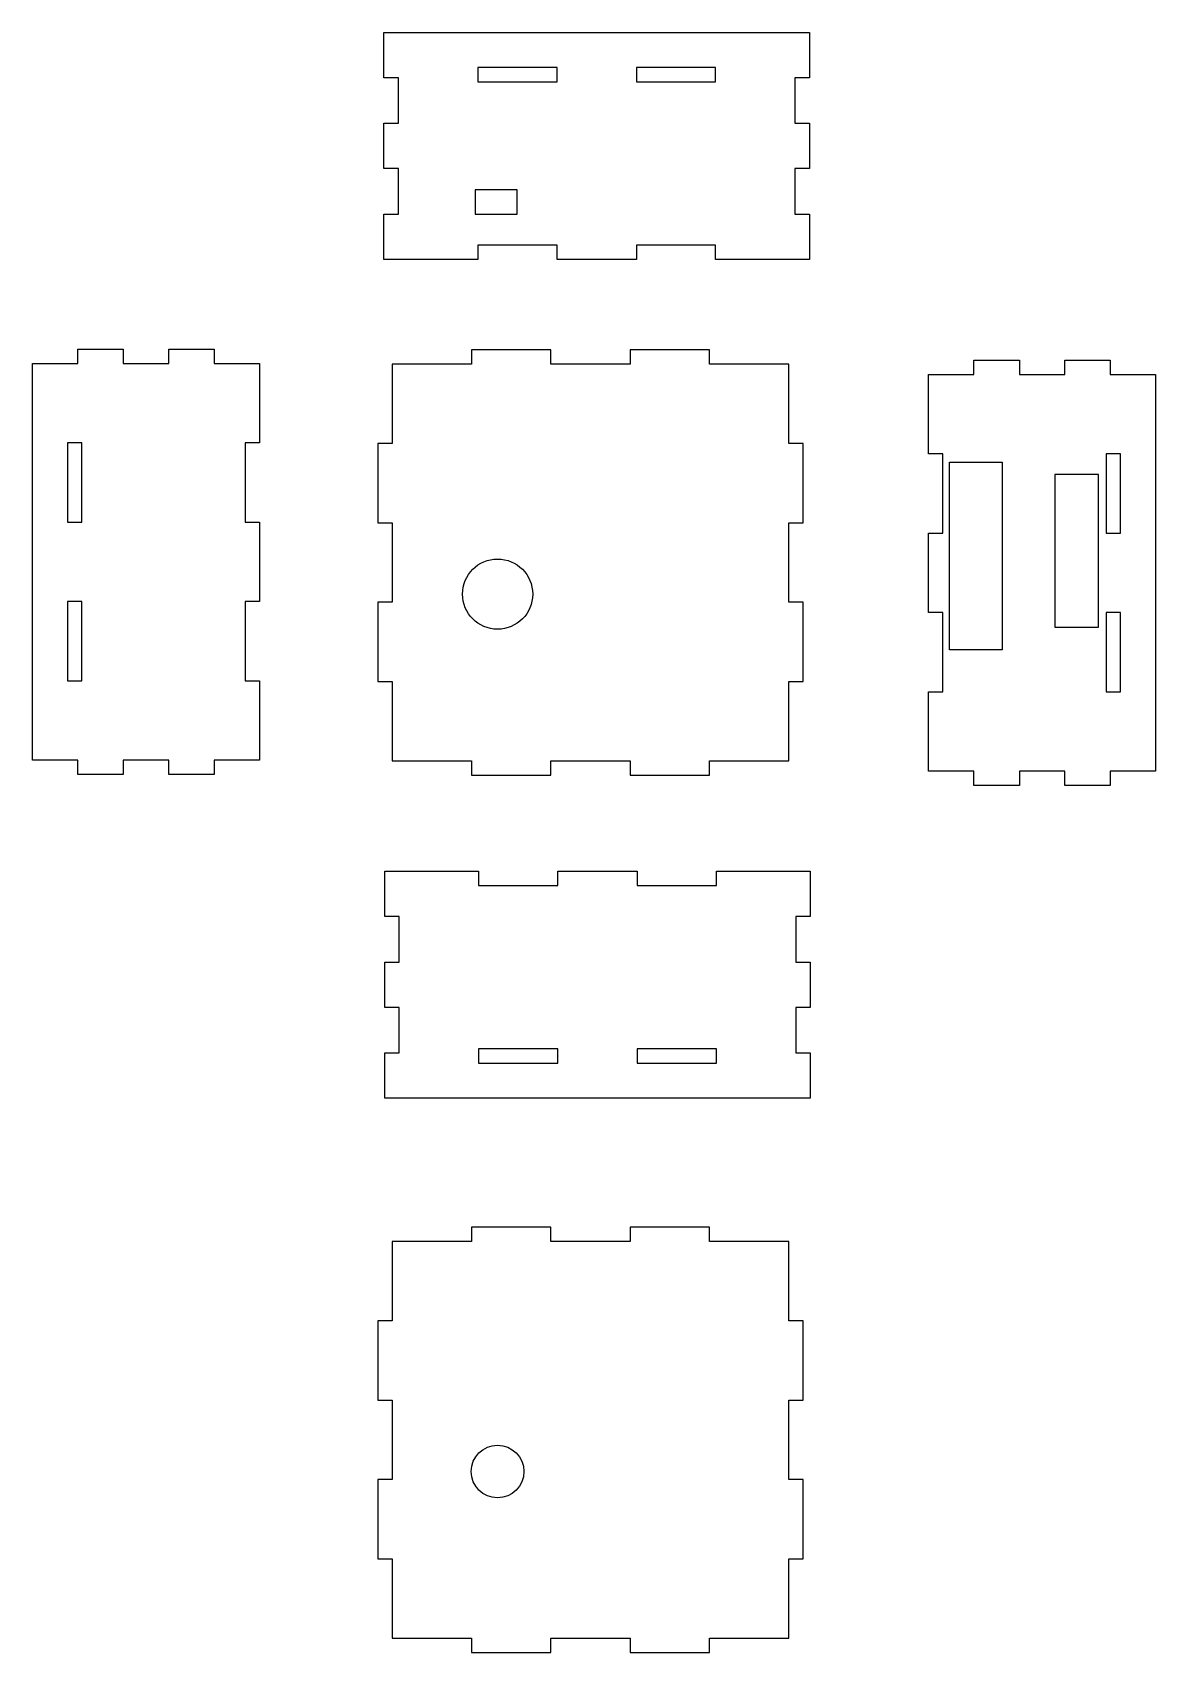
# Model space of a CAD drawing. Header units: millimetres. Extents: x 293 to 933, y -499 to 424.
import ezdxf

# ---------------------------------------------------------------- set-up
doc = ezdxf.new("R2010")
doc.units = ezdxf.units.MM
doc.layers.get('0').update_dxf_attribs({"linetype": 'CONTINUOUS'})

msp = doc.modelspace()

# ---------------------------------------------------------------- linework, layer by layer
for p, q in [((492.93, 398.52), (492.93, 424.4)), ((492.93, 424.4), (735.33, 424.4)), ((735.33, 424.4), (735.33, 398.52)), ((501.13, 398.52), (492.93, 398.52)), ((501.13, 372.64), (501.13, 398.52)), ((735.33, 398.52), (727.13, 398.52)), ((727.13, 398.52), (727.13, 372.64)), ((492.93, 372.64), (501.13, 372.64)), ((492.93, 346.76), (492.93, 372.64)), ((727.13, 372.64), (735.33, 372.64)), ((735.33, 372.64), (735.33, 346.76)), ((501.13, 346.76), (492.93, 346.76)), ((501.13, 320.88), (501.13, 346.76)), ((735.33, 346.76), (727.13, 346.76)), ((727.13, 346.76), (727.13, 320.88)), ((492.93, 320.88), (501.13, 320.88)), ((492.93, 295), (492.93, 320.88)), ((727.13, 320.88), (735.33, 320.88)), ((735.33, 320.88), (735.33, 295)), ((546.33, 303.2), (546.33, 295)), ((591.53, 303.2), (546.33, 303.2)), ((591.53, 295), (591.53, 303.2)), ((636.73, 303.2), (636.73, 295)), ((681.93, 303.2), (636.73, 303.2)), ((681.93, 295), (681.93, 303.2)), ((546.33, 295), (492.93, 295)), ((636.73, 295), (591.53, 295)), ((735.33, 295), (681.93, 295)), ((318.49, 235.72), (318.49, 243.92)), ((318.49, 243.92), (344.37, 243.92)), ((344.37, 243.92), (344.37, 235.72)), ((370.25, 243.92), (396.13, 243.92)), ((370.25, 235.72), (370.25, 243.92)), ((396.13, 243.92), (396.13, 235.72)), ((588.07, 243.51), (542.87, 243.51)), ((542.87, 243.51), (542.87, 235.31)), ((588.07, 235.31), (588.07, 243.51)), ((633.27, 243.51), (633.27, 235.31)), ((678.47, 243.51), (633.27, 243.51)), ((678.47, 235.31), (678.47, 243.51)), ((292.61, 235.72), (318.49, 235.72)), ((292.61, 9.72), (292.61, 235.72)), ((344.37, 235.72), (370.25, 235.72)), ((396.13, 235.72), (422.01, 235.72)), ((422.01, 235.72), (422.01, 190.52)), ((542.87, 235.31), (497.67, 235.31)), ((497.67, 235.31), (497.67, 190.11)), ((633.27, 235.31), (588.07, 235.31)), ((723.67, 235.31), (678.47, 235.31)), ((723.67, 190.11), (723.67, 235.31)), ((829.09, 237.68), (854.97, 237.68)), ((829.09, 229.48), (829.09, 237.68)), ((854.97, 237.68), (854.97, 229.48)), ((880.85, 237.68), (906.73, 237.68)), ((880.85, 229.48), (880.85, 237.68)), ((906.73, 237.68), (906.73, 229.48)), ((803.21, 184.28), (803.21, 229.48)), ((803.21, 229.48), (829.09, 229.48)), ((854.97, 229.48), (880.85, 229.48)), ((906.73, 229.48), (932.61, 229.48)), ((932.61, 229.48), (932.61, 3.48)), ((413.81, 190.52), (413.81, 145.32)), ((422.01, 190.52), (413.81, 190.52)), ((497.67, 190.11), (489.47, 190.11)), ((489.47, 190.11), (489.47, 144.91)), ((731.87, 190.11), (723.67, 190.11)), ((731.87, 144.91), (731.87, 190.11)), ((811.41, 184.28), (803.21, 184.28)), ((811.41, 139.08), (811.41, 184.28)), ((413.81, 145.32), (422.01, 145.32)), ((422.01, 145.32), (422.01, 100.12)), ((489.47, 144.91), (497.67, 144.91)), ((497.67, 144.91), (497.67, 99.71)), ((723.67, 99.71), (723.67, 144.91)), ((723.67, 144.91), (731.87, 144.91)), ((803.21, 93.88), (803.21, 139.08)), ((803.21, 139.08), (811.41, 139.08)), ((422.01, 100.12), (413.81, 100.12)), ((413.81, 100.12), (413.81, 54.92)), ((489.47, 99.71), (489.47, 54.51)), ((497.67, 99.71), (489.47, 99.71)), ((731.87, 99.71), (723.67, 99.71)), ((731.87, 54.51), (731.87, 99.71)), ((811.41, 93.88), (803.21, 93.88)), ((811.41, 48.68), (811.41, 93.88)), ((413.81, 54.92), (422.01, 54.92)), ((422.01, 54.92), (422.01, 9.72)), ((489.47, 54.51), (497.67, 54.51)), ((497.67, 54.51), (497.67, 9.31)), ((723.67, 9.31), (723.67, 54.51)), ((723.67, 54.51), (731.87, 54.51)), ((803.21, 48.68), (811.41, 48.68)), ((803.21, 3.48), (803.21, 48.68)), ((318.49, 9.72), (292.61, 9.72)), ((318.49, 1.52), (318.49, 9.72)), ((370.25, 9.72), (344.37, 9.72)), ((344.37, 9.72), (344.37, 1.52)), ((370.25, 1.52), (370.25, 9.72)), ((396.13, 9.72), (396.13, 1.52)), ((422.01, 9.72), (396.13, 9.72)), ((497.67, 9.31), (542.87, 9.31)), ((542.87, 9.31), (542.87, 1.11)), ((588.07, 1.11), (588.07, 9.31)), ((588.07, 9.31), (633.27, 9.31)), ((633.27, 9.31), (633.27, 1.11)), ((678.47, 1.11), (678.47, 9.31)), ((678.47, 9.31), (723.67, 9.31)), ((344.37, 1.52), (318.49, 1.52)), ((396.13, 1.52), (370.25, 1.52)), ((542.87, 1.11), (588.07, 1.11)), ((633.27, 1.11), (678.47, 1.11)), ((829.09, 3.48), (803.21, 3.48)), ((829.09, -4.72), (829.09, 3.48)), ((880.85, 3.48), (854.97, 3.48)), ((854.97, 3.48), (854.97, -4.72)), ((880.85, -4.72), (880.85, 3.48)), ((906.73, 3.48), (906.73, -4.72)), ((932.61, 3.48), (906.73, 3.48)), ((854.97, -4.72), (829.09, -4.72)), ((906.73, -4.72), (880.85, -4.72)), ((493.33, -79.48), (493.33, -53.6)), ((493.33, -53.6), (546.73, -53.6)), ((546.73, -53.6), (546.73, -61.8)), ((591.93, -53.6), (637.13, -53.6)), ((591.93, -61.8), (591.93, -53.6)), ((637.13, -53.6), (637.13, -61.8)), ((682.33, -53.6), (735.73, -53.6)), ((682.33, -61.8), (682.33, -53.6)), ((735.73, -53.6), (735.73, -79.48)), ((546.73, -61.8), (591.93, -61.8)), ((637.13, -61.8), (682.33, -61.8)), ((501.53, -79.48), (493.33, -79.48)), ((501.53, -105.36), (501.53, -79.48)), ((727.53, -79.48), (727.53, -105.36)), ((735.73, -79.48), (727.53, -79.48)), ((493.33, -131.24), (493.33, -105.36)), ((493.33, -105.36), (501.53, -105.36)), ((727.53, -105.36), (735.73, -105.36)), ((735.73, -105.36), (735.73, -131.24)), ((501.53, -131.24), (493.33, -131.24)), ((501.53, -157.12), (501.53, -131.24)), ((727.53, -131.24), (727.53, -157.12)), ((735.73, -131.24), (727.53, -131.24)), ((493.33, -157.12), (501.53, -157.12)), ((493.33, -183), (493.33, -157.12)), ((727.53, -157.12), (735.73, -157.12)), ((735.73, -157.12), (735.73, -183)), ((735.73, -183), (493.33, -183)), ((542.87, -256.49), (542.87, -264.69)), ((588.07, -256.49), (542.87, -256.49)), ((588.07, -264.69), (588.07, -256.49)), ((633.27, -256.49), (633.27, -264.69)), ((678.47, -256.49), (633.27, -256.49)), ((678.47, -264.69), (678.47, -256.49)), ((542.87, -264.69), (497.67, -264.69)), ((497.67, -264.69), (497.67, -309.89)), ((633.27, -264.69), (588.07, -264.69)), ((723.67, -264.69), (678.47, -264.69)), ((723.67, -309.89), (723.67, -264.69)), ((497.67, -309.89), (489.47, -309.89)), ((489.47, -309.89), (489.47, -355.09)), ((731.87, -309.89), (723.67, -309.89)), ((731.87, -355.09), (731.87, -309.89)), ((489.47, -355.09), (497.67, -355.09)), ((497.67, -355.09), (497.67, -400.29)), ((723.67, -400.29), (723.67, -355.09)), ((723.67, -355.09), (731.87, -355.09)), ((489.47, -400.29), (489.47, -445.49)), ((497.67, -400.29), (489.47, -400.29)), ((731.87, -400.29), (723.67, -400.29)), ((731.87, -445.49), (731.87, -400.29)), ((489.47, -445.49), (497.67, -445.49)), ((497.67, -445.49), (497.67, -490.69)), ((723.67, -445.49), (731.87, -445.49)), ((723.67, -490.69), (723.67, -445.49)), ((497.67, -490.69), (542.87, -490.69)), ((542.87, -490.69), (542.87, -498.89)), ((588.07, -498.89), (588.07, -490.69)), ((588.07, -490.69), (633.27, -490.69)), ((633.27, -490.69), (633.27, -498.89)), ((678.47, -498.89), (678.47, -490.69)), ((678.47, -490.69), (723.67, -490.69)), ((542.87, -498.89), (588.07, -498.89)), ((633.27, -498.89), (678.47, -498.89))]:
    msp.add_line(p, q)
for points in [[(591.53, 404.4), (546.33, 404.4), (546.33, 396.2), (591.53, 396.2)], [(681.93, 404.4), (636.73, 404.4), (636.73, 396.2), (681.93, 396.2)], [(568.88, 334.74), (544.88, 334.74), (544.88, 320.74), (568.88, 320.74)], [(312.61, 190.58), (312.61, 145.38), (320.81, 145.32), (320.81, 190.52)], [(845.16, 72.48), (815.16, 72.48), (815.16, 179.48), (845.16, 179.48)], [(912.61, 184.28), (904.41, 184.28), (904.41, 139.08), (912.61, 139.01)], [(900.16, 172.48), (875.16, 172.48), (875.16, 85.48), (900.16, 85.48)], [(320.81, 100.12), (312.61, 100.18), (312.61, 54.92), (320.81, 54.92)], [(904.41, 48.68), (912.61, 48.61), (912.61, 93.81), (904.41, 93.88)], [(546.73, -154.8), (546.73, -163), (591.93, -163), (591.93, -154.8)], [(682.33, -163), (682.33, -154.8), (637.13, -154.8), (637.13, -163)]]:
    msp.add_lwpolyline(points, close=True)
for centre, radius in [((557.67, 104.31), 20), ((557.67, -395.69), 15)]:
    msp.add_circle(centre, radius)

doc.saveas('drawing.dxf')
